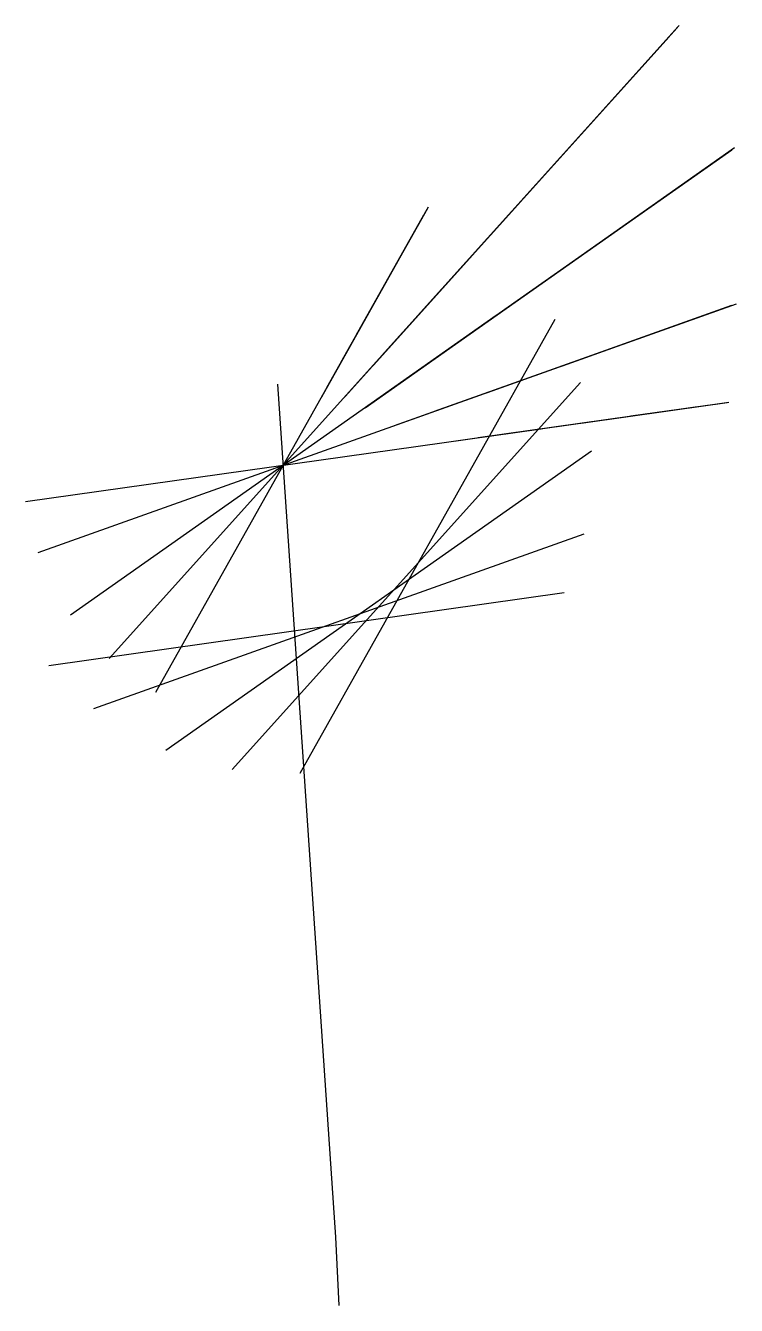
# Model space of a CAD drawing. Extents: x 7113.9 to 7127.5, y -23239.3 to -23214.7.
import ezdxf

# ---------------------------------------------------------------- set-up
doc = ezdxf.new("R2010")
doc.units = 0
for name, color, linetype, lineweight in [('RINGDESIGN_095 3W MPR02A LHS 01E EXST_SLIPE_SURVEYEXPORT', 7, 'Continuous', 25), ('RINGDESIGN_095 3W MPR02A LHS 01E EXST_SLIPE_SURVEYEXPORT_SL1', 7, 'Continuous', 25), ('RINGDESIGN_095 3W MPR02A LHS 01E EXST_SLIPE_SURVEYEXPORT_SL2', 7, 'Continuous', 25), ('RINGDESIGN_095 3W MPR02A LHS 01E EXST_SLIPE_SURVEYEXPORT_SL3', 7, 'Continuous', 25), ('RINGDESIGN_095 3W MPR02A LHS 01E EXST_SLIPE_SURVEYEXPORT_SL4', 7, 'Continuous', 25), ('RINGDESIGN_095 3W MPR02A LHS 01E EXST_SLIPE_SURVEYEXPORT_SL5', 7, 'Continuous', 25)]:
    doc.layers.add(name, color=color, linetype=linetype, lineweight=lineweight)

msp = doc.modelspace()

# ---------------------------------------------------------------- linework, layer by layer
at = {"layer": 'RINGDESIGN_095 3W MPR02A LHS 01E EXST_SLIPE_SURVEYEXPORT', "color": 7, "elevation": -995.634}
for points in [[(7116.392, -23227.512), (7121.288, -23218.792)], [(7115.494, -23226.868), (7122.185, -23219.436)], [(7114.75, -23226.029), (7122.929, -23220.275)], [(7114.13, -23224.83), (7123.55, -23221.474)], [(7119.914, -23239.293), (7119.848, -23237.982), (7118.734, -23221.6)], [(7113.889, -23223.852), (7123.791, -23222.452)]]:
    msp.add_lwpolyline(points, dxfattribs=at)
at = {"layer": 'RINGDESIGN_095 3W MPR02A LHS 01E EXST_SLIPE_SURVEYEXPORT', "color": 1, "true_color": 0xff0000, "elevation": -995.634}
for points in [[(7119.165, -23229.069), (7124.061, -23220.349)], [(7117.857, -23228.996), (7124.549, -23221.564)], [(7116.58, -23228.63), (7124.759, -23222.876)], [(7115.197, -23227.826), (7124.617, -23224.47)], [(7114.334, -23227.001), (7124.236, -23225.601)]]:
    msp.add_lwpolyline(points, dxfattribs=at)
at = {"layer": 'RINGDESIGN_095 3W MPR02A LHS 01E EXST_SLIPE_SURVEYEXPORT_SL1', "color": 7}
for points in [[(7122.154, -23222.684, -991.896), (7126.797, -23222.027, -987.406)], [(7122.583, -23222.623, -992.127), (7126.987, -23222.001, -989.241)], [(7123.325, -23222.518, -992.528), (7127.366, -23221.947, -991.102)], [(7124.099, -23222.409, -993.254), (7127.394, -23221.943, -992.992)], [(7124.603, -23222.338, -996.642), (7127.041, -23221.993, -997.287)], [(7125.092, -23222.268, -996.156), (7127.394, -23221.943, -996.469)], [(7125.516, -23222.208, -994.908), (7127.312, -23221.955, -994.744)]]:
    msp.add_polyline3d(points, dxfattribs=at)
at = {"layer": 'RINGDESIGN_095 3W MPR02A LHS 01E EXST_SLIPE_SURVEYEXPORT_SL2', "color": 7}
for points in [[(7122.412, -23221.879, -992.842), (7127.541, -23220.052, -990.826)], [(7122.761, -23221.755, -993.109), (7127.4, -23220.102, -992.603)], [(7123.597, -23221.457, -994.487), (7127.456, -23220.082, -994.501)], [(7120.974, -23222.392, -991.85), (7127.173, -23220.183, -986.881)], [(7121.741, -23222.118, -992.432), (7127.286, -23220.143, -988.778)], [(7123.677, -23221.429, -996.605), (7126.889, -23220.284, -997.241)], [(7124.202, -23221.242, -995.8), (7127.371, -23220.113, -995.856)]]:
    msp.add_polyline3d(points, dxfattribs=at)
at = {"layer": 'RINGDESIGN_095 3W MPR02A LHS 01E EXST_SLIPE_SURVEYEXPORT_SL3', "color": 7}
for points in [[(7121.399, -23221.352, -993.254), (7127.508, -23217.054, -992.583)], [(7122.138, -23220.832, -994.502), (7127.453, -23217.093, -994.649)], [(7122.549, -23220.543, -995.689), (7127.455, -23217.092, -995.826)], [(7120.82, -23221.759, -992.589), (7127.254, -23217.233, -988.216)], [(7121.091, -23221.568, -992.926), (7127.292, -23217.206, -990.373)], [(7122.428, -23220.628, -996.123), (7127.161, -23217.298, -997.706)], [(7120.408, -23222.049, -992.084), (7126.963, -23217.438, -986.102)], [(7121.999, -23220.93, -996.898), (7123.925, -23219.575, -997.734)]]:
    msp.add_polyline3d(points, dxfattribs=at)
at = {"layer": 'RINGDESIGN_095 3W MPR02A LHS 01E EXST_SLIPE_SURVEYEXPORT_SL4', "color": 7}
for points in [[(7120.577, -23221.223, -993.182), (7126.264, -23214.907, -989.905)], [(7120.728, -23221.055, -993.562), (7126.401, -23214.755, -991.681)], [(7120.879, -23220.888, -994.046), (7126.425, -23214.728, -993.645)], [(7121.238, -23220.489, -996.275), (7126.247, -23214.926, -997.812)], [(7121.411, -23220.297, -995.52), (7126.326, -23214.838, -995.496)], [(7121.419, -23220.287, -995.97), (7126.441, -23214.71, -996.815)], [(7120.264, -23221.571, -992.637), (7126.084, -23215.107, -988.024)], [(7120.029, -23221.831, -992.23), (7125.882, -23215.331, -985.964)], [(7121.069, -23220.677, -996.677), (7123.398, -23218.09, -997.701)]]:
    msp.add_polyline3d(points, dxfattribs=at)
at = {"layer": 'RINGDESIGN_095 3W MPR02A LHS 01E EXST_SLIPE_SURVEYEXPORT_SL5', "color": 7}
for points in [[(7119.577, -23221.838, -991.872), (7121.6, -23218.236, -987.526)], [(7119.677, -23221.661, -992.282), (7121.625, -23218.192, -989.459)], [(7119.813, -23221.419, -992.676), (7121.6, -23218.236, -990.94)], [(7119.945, -23221.184, -993.017), (7121.612, -23218.214, -992.245)], [(7120.186, -23220.755, -994.12), (7121.625, -23218.192, -993.977)], [(7120.241, -23220.656, -996.947), (7121.539, -23218.345, -997.515)], [(7120.515, -23220.169, -995.681), (7121.6, -23218.236, -995.583)]]:
    msp.add_polyline3d(points, dxfattribs=at)

doc.saveas('drawing.dxf')
